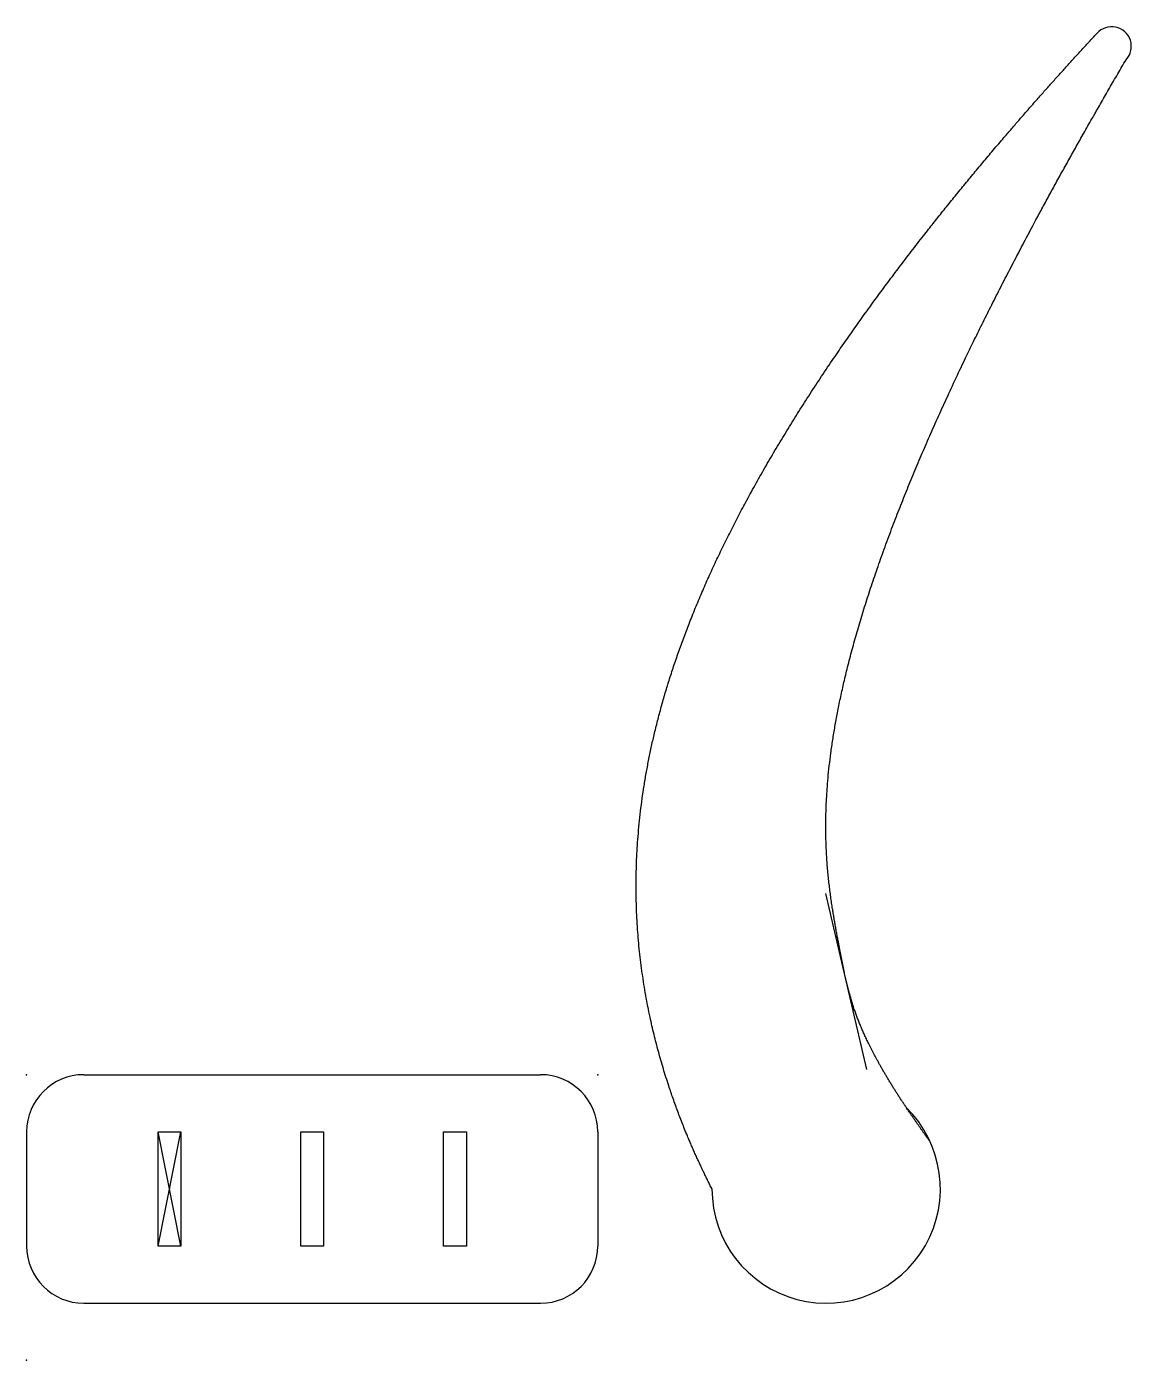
# Model space of a CAD drawing. Header units: centimetres. Extents: x 0 to 19.3, y -5 to 18.3.
import ezdxf

# ---------------------------------------------------------------- set-up
doc = ezdxf.new("R2010")
doc.units = ezdxf.units.CM
doc.header["$MEASUREMENT"] = 0
doc.layers.add('Wolverine v4_Sketch1', color=7, linetype='Continuous')

msp = doc.modelspace()

# ---------------------------------------------------------------- linework, layer by layer
at = {"layer": 'Wolverine v4_Sketch1'}
for p, q in [((14.715, 0.092), (13.995, 3.172)), ((1, 0), (9, 0)), ((0, -1), (0, -3)), ((2.3, -1), (2.7, -1)), ((2.3, -3), (2.3, -1)), ((2.7, -3), (2.3, -1)), ((2.3, -3), (2.7, -1)), ((2.7, -1), (2.7, -3)), ((4.8, -1), (5.2, -1)), ((4.8, -3), (4.8, -1)), ((5.2, -1), (5.2, -3)), ((7.3, -3), (7.3, -1)), ((7.3, -1), (7.7, -1)), ((7.7, -1), (7.7, -3)), ((10, -1), (10, -3)), ((2.7, -3), (2.3, -3)), ((5.2, -3), (4.8, -3)), ((7.7, -3), (7.3, -3)), ((1, -4), (9, -4))]:
    msp.add_line(p, q, dxfattribs=at)
for centre, radius, start, end in [((19, 18), 0.344, 317.142, 139.0076), ((1, -1), 1, 90, 180), ((9, -1), 1, 360, 90), ((14, -2), 2, 180, 45.4863), ((1, -3), 1, 180, 270), ((9, -3), 1, 270, 0)]:
    msp.add_arc(centre, radius, start, end, dxfattribs=at)
for points in [[(12, -2), (11.821, -1.649), (11.492, -0.941), (11.086, 0.135), (10.725, 1.6), (10.589, 3.485), (10.792, 5.428), (11.347, 7.43), (12.244, 9.491), (13.456, 11.604), (14.949, 13.766), (16.347, 15.53), (17.503, 16.871), (18.32, 17.773), (18.74, 18.226)], [(15.822, -1.176), (15.678, -0.976), (15.407, -0.593), (15.058, -0.06), (14.707, 0.564), (14.443, 1.214), (14.317, 1.776), (14.204, 2.368), (14.071, 3.077), (13.974, 3.949), (13.983, 5.007), (14.148, 6.261), (14.496, 7.713), (15.041, 9.358), (15.788, 11.189), (16.733, 13.198), (17.646, 14.942), (18.416, 16.325), (18.967, 17.28), (19.252, 17.766)]]:
    msp.add_open_spline(points, degree=5, dxfattribs=at)
for p in [(0, 0), (0, 0), (10, 0), (2.5, -2), (0, -5)]:
    msp.add_point(p, dxfattribs=at)

doc.saveas('drawing.dxf')
